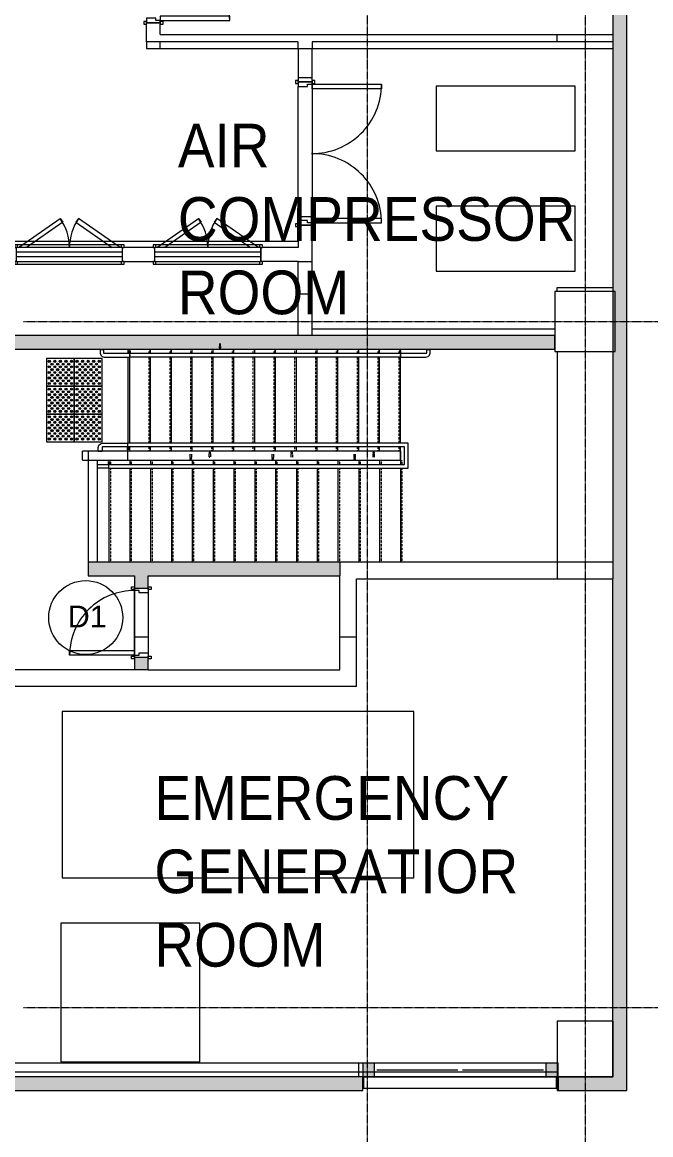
# Model space of a CAD drawing. Header units: millimetres. Extents: x 15878 to 679837, y -72324 to 391440.
# Drawn here: x 317713 to 324504, y 7230 to 19262 of the extents above; entities that cross this region are included whole.
import ezdxf

# ---------------------------------------------------------------- set-up
doc = ezdxf.new("R2010")
doc.units = ezdxf.units.MM
doc.linetypes.add('Grid Line__1_200_', pattern=[10.5, 6, -1.5, 1.5, -1.5])
doc.linetypes.add('Overhead', pattern=[3.96875, 2.38125, -1.5875])
for name, color, linetype, lineweight in [('A-DETL-THIN', 151, 'Continuous', 5), ('A-DOOR', 31, 'Continuous', 5), ('A-DOOR-FRAM', 31, 'Continuous', 5), ('A-FLOR', 192, 'Continuous', 5), ('A-FLOR-HRAL', 11, 'Continuous', 5), ('A-GENM', 13, 'Continuous', 5), ('A-GLAZ', 151, 'Continuous', 5), ('A-GLAZ-CWMG', 51, 'Continuous', 5), ('A-WALL', 113, 'Continuous', 5), ('A-WALL-PATT', 111, 'Continuous', 18), ('G-ANNO-TEXT', 231, 'Continuous', 5), ('S-COLS', 52, 'Continuous', 5), ('S-GRID', 1, 'Continuous', 5), ('S-STRS', 31, 'Continuous', 5)]:
    doc.layers.add(name, color=color, linetype=linetype, lineweight=lineweight)
doc.styles.add('Swis721 BT', font='swiss.ttf', dxfattribs={"width": 0.9, "height": 473.035439})
doc.styles.add('Swis721 BT_2', font='swiss.ttf', dxfattribs={"height": 236.51772})

# ---------------------------------------------------------------- blocks, each defined once
blk = doc.blocks.new('DLN-Single Door__X05_ - _M46a_ 700 x 2200 _WH_-14686131-2_F')
at = {"layer": 'A-DOOR', "color": 253}
for p, q in [((-350, 775), (-300, 775)), ((-350, 75), (-350, 775)), ((-300, 775), (-300, 75)), ((-390, 105), (-360, 105)), ((-390, 75), (-390, 105)), ((-360, 75), (-390, 75)), ((-360, 105), (-360, 75)), ((-300, 75), (-350, 75)), ((360, 75), (360, 105)), ((360, 105), (390, 105)), ((390, 75), (360, 75)), ((390, 105), (390, 75)), ((-390, -75), (-360, -75)), ((-390, -105), (-390, -75)), ((-360, -105), (-390, -105)), ((-360, -75), (-360, -105)), ((360, -105), (360, -75)), ((360, -75), (390, -75)), ((390, -105), (360, -105)), ((390, -75), (390, -105))]:
    blk.add_line(p, q, dxfattribs=at)
blk.add_arc((-350, 75), 700, 359.5, 90, dxfattribs=at)
at = {"layer": 'A-DOOR-FRAM', "color": 253}
for p, q in [((-375, 75), (-350, 75)), ((-375, -75), (-375, 75)), ((-350, 75), (-350, 25)), ((-350, 25), (-325, 25)), ((-325, 25), (-325, -75)), ((325, 25), (350, 25)), ((325, -75), (325, 25)), ((350, 75), (375, 75)), ((350, 25), (350, 75)), ((375, 75), (375, -75)), ((-325, -75), (-375, -75)), ((375, -75), (325, -75))]:
    blk.add_line(p, q, dxfattribs=at)
blk = doc.blocks.new('DLN-Double Door__X07_ - _M27y_1500 x 2000 _WH_-16661459-2_F')
at = {"layer": 'A-DOOR', "color": 253}
for p, q in [((-700, -75), (-750, -75)), ((-750, -75), (-750, -825)), ((-700, -825), (-700, -75)), ((700, -75), (750, -75)), ((700, -825), (700, -75)), ((750, -75), (750, -825)), ((-750, -825), (-700, -825)), ((750, -825), (700, -825))]:
    blk.add_line(p, q, dxfattribs=at)
for centre, start, end in [((-750, -75), 270, 0.5), ((750, -75), 179.5, 270)]:
    blk.add_arc(centre, 750, start, end, dxfattribs=at)
at = {"layer": 'A-DOOR-FRAM', "color": 253}
for p, q in [((-760, 105), (-790, 105)), ((-790, 105), (-790, 75)), ((-790, 75), (-760, 75)), ((-725, 75), (-775, 75)), ((-775, 75), (-775, -75)), ((-760, 75), (-760, 105)), ((-725, -25), (-725, 75)), ((725, 75), (725, -25)), ((775, 75), (725, 75)), ((790, 105), (760, 105)), ((760, 105), (760, 75)), ((760, 75), (790, 75)), ((775, -75), (775, 75)), ((790, 75), (790, 105)), ((-760, -75), (-790, -75)), ((-790, -75), (-790, -105)), ((-790, -105), (-760, -105)), ((-775, -75), (-750, -75)), ((-760, -105), (-760, -75)), ((-750, -75), (-750, -25)), ((-750, -25), (-725, -25)), ((725, -25), (750, -25)), ((750, -25), (750, -75)), ((750, -75), (775, -75)), ((790, -75), (760, -75)), ((760, -75), (760, -105)), ((760, -105), (790, -105)), ((790, -105), (790, -75))]:
    blk.add_line(p, q, dxfattribs=at)
blk = doc.blocks.new('Rectangular Mullion - DLN_40 x 120mm _WD_-12433713-2_F')
at = {"layer": 'A-GLAZ-CWMG', "lineweight": 15}
for p, q in [((88031, 7855), (85944, 7855)), ((85944, 7855), (85944, 7735)), ((88031, 7735), (88031, 7855)), ((85944, 7735), (88031, 7735))]:
    blk.add_line(p, q, dxfattribs=at)
blk = doc.blocks.new('DLN_Tactile - Positional Tiles-3867764-2_F')
at = {"layer": 'A-GENM'}
for p, q in [((150, 150), (-150, 150)), ((-150, 150), (-150, -150)), ((150, -150), (150, 150)), ((-150, -150), (150, -150))]:
    blk.add_line(p, q, dxfattribs=at)
for centre, radius in [((-120, 120), 11.5), ((-120, 120), 6), ((-60, 120), 11.5), ((-60, 120), 6), ((0, 120), 11.5), ((0, 120), 6), ((60, 120), 11.5), ((60, 120), 6), ((120, 120), 11.5), ((120, 120), 6), ((-120, 60), 11.5), ((-120, 0), 11.5), ((-120, 60), 6), ((-120, 0), 6), ((-90, 90), 11.5), ((-90, 30), 11.5), ((-90, 90), 6), ((-90, 30), 6), ((-60, 60), 11.5), ((-60, 0), 11.5), ((-60, 60), 6), ((-60, 0), 6), ((-30, 90), 11.5), ((-30, 30), 11.5), ((-30, 90), 6), ((-30, 30), 6), ((0, 60), 11.5), ((0, 0), 11.5), ((0, 60), 6), ((0, 0), 6), ((30, 90), 11.5), ((30, 30), 11.5), ((30, 90), 6), ((30, 30), 6), ((60, 60), 11.5), ((60, 0), 11.5), ((60, 60), 6), ((60, 0), 6), ((90, 90), 11.5), ((90, 30), 11.5), ((90, 90), 6), ((90, 30), 6), ((120, 60), 11.5), ((120, 0), 11.5), ((120, 60), 6), ((120, 0), 6), ((-120, -60), 11.5), ((-120, -120), 11.5), ((-120, -60), 6), ((-120, -120), 6), ((-90, -30), 11.5), ((-90, -90), 11.5), ((-90, -30), 6), ((-90, -90), 6), ((-60, -60), 11.5), ((-60, -120), 11.5), ((-60, -60), 6), ((-60, -120), 6), ((-30, -30), 11.5), ((-30, -90), 11.5), ((-30, -30), 6), ((-30, -90), 6), ((0, -60), 11.5), ((0, -120), 11.5), ((0, -60), 6), ((0, -120), 6), ((30, -30), 11.5), ((30, -90), 11.5), ((30, -30), 6), ((30, -90), 6), ((60, -60), 11.5), ((60, -120), 11.5), ((60, -60), 6), ((60, -120), 6), ((90, -30), 11.5), ((90, -90), 11.5), ((90, -30), 6), ((90, -90), 6), ((120, -60), 11.5), ((120, -120), 11.5), ((120, -60), 6), ((120, -120), 6)]:
    blk.add_circle(centre, radius, dxfattribs=at)
blk = doc.blocks.new('Railing - Handrail On Railing_Start Post-V886-2_F')
at = {"layer": 'A-FLOR-HRAL'}
for p, q in [((-20, 125), (-20, 0)), ((20, 0), (20, 125)), ((-19, 6), (-50, 6)), ((-50, 0), (-50, 0)), ((-50, 0), (-50, 0)), ((-50, -7), (-20, -7)), ((5, 0), (-5, 0))]:
    blk.add_line(p, q, dxfattribs=at)
blk = doc.blocks.new('Railing - Handrail On Railing_End Post-6008625-2_F')
at = {"layer": 'A-FLOR-HRAL'}
for p, q in [((-20, 7), (-50, 7)), ((-20, 0), (-20, -275)), ((20, -275), (20, 0)), ((-50, 0), (-50, 0)), ((-50, 0), (-50, 0)), ((-50, -6), (-19, -6)), ((-5, 0), (5, 0)), ((-25, -280), (-65, -280)), ((-65, -280), (-65, -286)), ((-65, -320), (-65, -280)), ((-65, -314), (-65, -320)), ((-65, -320), (-25, -320))]:
    blk.add_line(p, q, dxfattribs=at)
at = {"layer": 'A-FLOR-HRAL', "flags": 128}
for points in [[(-25, -320), (-2, -314), (14, -297), (20, -275)], [(-20, -275), (-22, -279), (-25, -280)]]:
    blk.add_lwpolyline(points, dxfattribs=at)
blk = doc.blocks.new('Railing - Handrail On Railing-13662279-2_F')
at = {"layer": 'A-FLOR-HRAL'}
for p, q in [((-16, 6), (-50, 6)), ((-50, 0), (-50, 0)), ((-50, 0), (-50, 0)), ((-50, -7), (-16, -7))]:
    blk.add_line(p, q, dxfattribs=at)
at = {"layer": 'A-FLOR-HRAL', "flags": 128}
for points in [[(-15, 6), (-3, 6), (0, 6)], [(0, -7), (-6, -7), (-15, -7)]]:
    blk.add_lwpolyline(points, dxfattribs=at)
at = {"layer": 'A-FLOR-HRAL'}
for start, end in [(360, 180), (180, 360)]:
    blk.add_arc((0, 0), 6.5, start, end, dxfattribs=at)
blk = doc.blocks.new('Railing - Handrail On Railing-13662281-2_F')
at = {"layer": 'A-FLOR-HRAL'}
for p, q in [((-15, 6), (-50, 6)), ((-50, 0), (-50, 0)), ((-50, 0), (-50, 0)), ((-50, -7), (-15, -7))]:
    blk.add_line(p, q, dxfattribs=at)
at = {"layer": 'A-FLOR-HRAL', "flags": 128}
for points in [[(-15, 6), (-3, 6), (0, 6)], [(0, -7), (-6, -7), (-15, -7)]]:
    blk.add_lwpolyline(points, dxfattribs=at)
at = {"layer": 'A-FLOR-HRAL'}
for start, end in [(360, 180), (180, 360)]:
    blk.add_arc((0, 0), 6.5, start, end, dxfattribs=at)
blk = doc.blocks.new('Railing - Handrail On Railing-13662283-2_F')
at = {"layer": 'A-FLOR-HRAL'}
for p, q in [((-15, 6), (-50, 6)), ((-50, 0), (-50, 0)), ((-50, 0), (-50, 0)), ((-50, -7), (-15, -7))]:
    blk.add_line(p, q, dxfattribs=at)
at = {"layer": 'A-FLOR-HRAL', "flags": 128}
for points in [[(-15, 6), (-3, 6), (0, 6)], [(0, -7), (-6, -7), (-15, -7)]]:
    blk.add_lwpolyline(points, dxfattribs=at)
at = {"layer": 'A-FLOR-HRAL'}
for start, end in [(360, 180), (180, 360)]:
    blk.add_arc((0, 0), 6.5, start, end, dxfattribs=at)
blk = doc.blocks.new('Railing - Handrail On Railing-13662285-2_F')
at = {"layer": 'A-FLOR-HRAL'}
for p, q in [((-15, 7), (-50, 7)), ((-50, 0), (-50, 0)), ((-50, 0), (-50, 0)), ((-50, -6), (-15, -6))]:
    blk.add_line(p, q, dxfattribs=at)
at = {"layer": 'A-FLOR-HRAL', "flags": 128}
for points in [[(-15, 7), (-3, 7), (0, 7)], [(0, -6), (-6, -6), (-15, -6)]]:
    blk.add_lwpolyline(points, dxfattribs=at)
at = {"layer": 'A-FLOR-HRAL'}
for start, end in [(360, 180), (180, 360)]:
    blk.add_arc((0, 0), 6.5, start, end, dxfattribs=at)
blk = doc.blocks.new('Railing - Handrail On Railing-13662287-2_F')
at = {"layer": 'A-FLOR-HRAL'}
for p, q in [((-21, 7), (-50, 7)), ((-50, 0), (-50, 0)), ((-50, 0), (-50, 0)), ((-50, -6), (-15, -6))]:
    blk.add_line(p, q, dxfattribs=at)
at = {"layer": 'A-FLOR-HRAL', "flags": 128}
for points in [[(-15, 7), (-3, 7), (0, 7)], [(0, -6), (-6, -6), (-15, -6)]]:
    blk.add_lwpolyline(points, dxfattribs=at)
at = {"layer": 'A-FLOR-HRAL'}
for start, end in [(360, 180), (180, 360)]:
    blk.add_arc((0, 0), 6.5, start, end, dxfattribs=at)
blk = doc.blocks.new('Railing - Handrail On Railing-13662289-2_F')
at = {"layer": 'A-FLOR-HRAL'}
for p, q in [((-15, 7), (-48, 7)), ((-50, 0), (-50, -6)), ((-50, -6), (-50, 0)), ((-50, 0), (-50, 0)), ((-50, -6), (-50, -6)), ((-48, -6), (-15, -6))]:
    blk.add_line(p, q, dxfattribs=at)
at = {"layer": 'A-FLOR-HRAL', "flags": 128}
for points in [[(-15, 7), (-3, 7), (0, 7)], [(0, -6), (-6, -6), (-15, -6)]]:
    blk.add_lwpolyline(points, dxfattribs=at)
at = {"layer": 'A-FLOR-HRAL'}
for start, end in [(360, 180), (180, 360)]:
    blk.add_arc((0, 0), 6.5, start, end, dxfattribs=at)
blk = doc.blocks.new('Railing - Railing-6095848-2_F')
at = {"layer": 'A-FLOR-HRAL'}
for p, q in [((83399, 14669), (83399, 14709)), ((86429, 14709), (83399, 14709)), ((86429, 14439), (86429, 14709)), ((86389, 14669), (83399, 14669)), ((86389, 14479), (86389, 14669)), ((83194, 14479), (86344, 14479)), ((83194, 14439), (83194, 14479)), ((83194, 14439), (86344, 14439)), ((86344, 14479), (86389, 14479)), ((86344, 14439), (86429, 14439))]:
    blk.add_line(p, q, dxfattribs=at)
at = {"extrusion": (0, 0, -1), "zscale": -1}
for name, p, rotation in [('Railing - Handrail On Railing_End Post-6008625-2_F', (-83399, 14689), 90.00000000000021), ('Railing - Handrail On Railing-13662279-2_F', (-84079, 14539), 270.0000000000002), ('Railing - Handrail On Railing-13662289-2_F', (-84284, 14609), 90.00000000000021), ('Railing - Handrail On Railing-13662281-2_F', (-84964, 14539), 270.0000000000002), ('Railing - Handrail On Railing-13662287-2_F', (-85169, 14609), 90.00000000000021), ('Railing - Handrail On Railing-13662283-2_F', (-85849, 14539), 270.0000000000002), ('Railing - Handrail On Railing-13662285-2_F', (-86054, 14609), 90.00000000000021), ('Railing - Handrail On Railing_Start Post-V886-2_F', (-83194, 14459), 270.0000000000002)]:
    blk.add_blockref(name, p, dxfattribs=dict(at, rotation=rotation))
blk = doc.blocks.new('Railing - Handrail On Railing_Start Post-6008623-2_F')
at = {"layer": 'A-FLOR-HRAL'}
for p, q in [((-25, 320), (-65, 320)), ((-65, 320), (-65, 314)), ((-65, 280), (-65, 320)), ((-65, 286), (-65, 280)), ((-65, 280), (-25, 280)), ((-20, 275), (-20, 0)), ((20, 0), (20, 275)), ((-19, 6), (-50, 6)), ((-50, 0), (-50, 0)), ((-50, 0), (-50, 0)), ((-50, -7), (-20, -7)), ((5, 0), (-5, 0))]:
    blk.add_line(p, q, dxfattribs=at)
at = {"layer": 'A-FLOR-HRAL', "flags": 128}
for points in [[(20, 275), (14, 298), (-3, 314), (-25, 320)], [(-25, 280), (-21, 278), (-20, 275)]]:
    blk.add_lwpolyline(points, dxfattribs=at)
blk = doc.blocks.new('Railing - Handrail On Railing_End Post-6008678-2_F')
at = {"layer": 'A-FLOR-HRAL'}
for p, q in [((-20, 7), (-50, 7)), ((-20, 0), (-20, -275)), ((20, -275), (20, 0)), ((-50, 0), (-50, 0)), ((-50, 0), (-50, 0)), ((-50, -6), (-19, -6)), ((-5, 0), (5, 0)), ((-25, -280), (-65, -280)), ((-65, -280), (-65, -286)), ((-65, -320), (-65, -280)), ((-65, -314), (-65, -320)), ((-65, -320), (-25, -320))]:
    blk.add_line(p, q, dxfattribs=at)
at = {"layer": 'A-FLOR-HRAL', "flags": 128}
for points in [[(-25, -320), (-2, -314), (14, -297), (20, -275)], [(-20, -275), (-22, -279), (-25, -280)]]:
    blk.add_lwpolyline(points, dxfattribs=at)
blk = doc.blocks.new('Railing - Handrail On Railing-6096070-2_F')
at = {"layer": 'A-FLOR-HRAL'}
for p, q in [((-15, 7), (-50, 7)), ((-50, 0), (-50, 0)), ((-50, 0), (-50, 0)), ((-50, -6), (-15, -6))]:
    blk.add_line(p, q, dxfattribs=at)
at = {"layer": 'A-FLOR-HRAL', "flags": 128}
for points in [[(-15, 7), (-3, 7), (0, 7)], [(0, -6), (-6, -6), (-15, -6)]]:
    blk.add_lwpolyline(points, dxfattribs=at)
at = {"layer": 'A-FLOR-HRAL'}
for start, end in [(360, 180), (180, 360)]:
    blk.add_arc((0, 0), 6.5, start, end, dxfattribs=at)
blk = doc.blocks.new('Railing - Railing-6095984-2_F')
at = {"layer": 'A-FLOR-HRAL'}
for p, q in [((83419, 15639), (83419, 15679)), ((86344, 15679), (83419, 15679)), ((86344, 15679), (86344, 15639)), ((86344, 15639), (83419, 15639))]:
    blk.add_line(p, q, dxfattribs=at)
at = {"rotation": 269.9999999999998}
for name, p in [('Railing - Handrail On Railing-6096070-2_F', (84394, 15739)), ('Railing - Handrail On Railing_End Post-6008678-2_F', (83419, 15659)), ('Railing - Handrail On Railing_Start Post-6008623-2_F', (86344, 15659))]:
    blk.add_blockref(name, p, dxfattribs=at)
blk = doc.blocks.new('DLN_Louvre - 1900x2450 ML12-18923847-2_F')
at = {"layer": 'A-GLAZ'}
blk.add_line((-437.5, 0), (437.5, 0), dxfattribs=at)
blk = doc.blocks.new('DLN-Double Door__X07_ - _M27_1500 x 2200 _WH_-11169539-2_F')
at = {"layer": 'A-DOOR', "color": 253}
for p, q in [((-700, -75), (-750, -75)), ((-750, -75), (-750, -825)), ((-700, -825), (-700, -75)), ((700, -75), (750, -75)), ((700, -825), (700, -75)), ((750, -75), (750, -825)), ((-750, -825), (-700, -825)), ((750, -825), (700, -825))]:
    blk.add_line(p, q, dxfattribs=at)
for centre, start, end in [((-750, -75), 270, 0.5), ((750, -75), 179.5, 270)]:
    blk.add_arc(centre, 750, start, end, dxfattribs=at)
at = {"layer": 'A-DOOR-FRAM', "color": 253}
for p, q in [((-760, 105), (-790, 105)), ((-790, 105), (-790, 75)), ((-790, 75), (-760, 75)), ((-725, 75), (-775, 75)), ((-775, 75), (-775, -75)), ((-760, 75), (-760, 105)), ((-725, -25), (-725, 75)), ((725, 75), (725, -25)), ((775, 75), (725, 75)), ((790, 105), (760, 105)), ((760, 105), (760, 75)), ((760, 75), (790, 75)), ((775, -75), (775, 75)), ((790, 75), (790, 105)), ((-760, -75), (-790, -75)), ((-790, -75), (-790, -105)), ((-790, -105), (-760, -105)), ((-775, -75), (-750, -75)), ((-760, -105), (-760, -75)), ((-750, -75), (-750, -25)), ((-750, -25), (-725, -25)), ((725, -25), (750, -25)), ((750, -25), (750, -75)), ((750, -75), (775, -75)), ((790, -75), (760, -75)), ((760, -75), (760, -105)), ((760, -105), (790, -105)), ((790, -105), (790, -75))]:
    blk.add_line(p, q, dxfattribs=at)
blk = doc.blocks.new('DLN-Double Door-AP - _AP09_ 1100 x 2100 _WH_-10331324-2_F')
at = {"layer": 'A-DOOR', "color": 253}
for p, q in [((575, 75), (-575, 75)), ((-575, 75), (-575, 25)), ((-575, 25), (-575, -25)), ((-575, 25), (575, 25)), ((575, 25), (575, 75)), ((575, -25), (575, 25)), ((-575, -25), (-575, -75)), ((-575, -25), (575, -25)), ((-575, -75), (575, -75)), ((-550, -75), (-99, -390)), ((-71, -350), (-463, -75)), ((71, -350), (463, -75)), ((550, -75), (99, -390)), ((575, -75), (575, -25)), ((-99, -390), (-71, -350)), ((99, -390), (71, -350))]:
    blk.add_line(p, q, dxfattribs=at)
for centre, start, end in [((-550, -75), 325, 359.9926), ((550, -75), 180.0074, 215)]:
    blk.add_arc(centre, 550, start, end, dxfattribs=at)
at = {"layer": 'A-DOOR-FRAM', "color": 253}
for p, q in [((-560, 105), (-590, 105)), ((-590, 105), (-590, 75)), ((-590, 75), (-575, 75)), ((-560, 75), (-560, 105)), ((560, 105), (-560, 105)), ((560, 105), (560, 75)), ((590, 105), (560, 105)), ((575, 75), (590, 75)), ((590, 75), (590, 105)), ((-575, -75), (-590, -75)), ((-590, -75), (-590, -105)), ((-590, -105), (-560, -105)), ((-560, -105), (-560, -75)), ((-560, -105), (560, -105)), ((560, -75), (560, -105)), ((560, -105), (590, -105)), ((590, -75), (575, -75)), ((590, -105), (590, -75))]:
    blk.add_line(p, q, dxfattribs=at)
blk = doc.blocks.new('DLN_Louvre - 1900x2450 ML12-V897-2_F')
at = {"layer": 'A-GLAZ', "color": 253}
blk.add_line((-437.5, 0), (437.5, 0), dxfattribs=at)

msp = doc.modelspace()

# ---------------------------------------------------------------- hatches: boundary and pattern name
at = {"layer": 'A-WALL-PATT', "lineweight": 5, "transparency": 33554432}
for points in [[(324094.5, 13507.5), (324244.5, 13507.5), (324244.5, 31007.5), (324094.5, 31007.5), (324094.5, 15067.6)], [(323469.5, 15724.2), (323469.5, 15874.2), (317094.5, 15874.2), (317094.5, 15724.2), (322751.5, 15724.2)], [(324244.5, 7857.5), (324244.5, 13507.5), (324094.5, 13507.5), (324094.5, 7857.5)], [(318691.5, 13273.8), (321144.5, 13273.8), (321144.5, 13423.8), (318424.5, 13423.8), (318424.5, 13273.8)]]:
    msp.add_hatch(color=253, dxfattribs=at).paths.add_polyline_path(points, flags=0)
h = msp.add_hatch(color=253, dxfattribs=at)
h.paths.add_polyline_path([(319074.5, 12257.5), (319074.5, 12390.7), (318924.5, 12390.7), (318924.5, 12257.5), (318974.5, 12257.5)], flags=0)
h.paths.add_polyline_path([(318924.5, 13140.7), (319074.5, 13140.7), (319074.5, 13273.8), (318924.5, 13273.8), (318924.5, 13155.7)], flags=0)
h = msp.add_hatch(color=253, dxfattribs=at)
h.paths.add_polyline_path([(321398.2, 7857.5), (321519.5, 7857.5), (321519.5, 8007.5), (321394.5, 8007.5), (321394.5, 7857.5)], flags=0)
h.paths.add_polyline_path([(323369.5, 7857.5), (323504.5, 7857.5), (323504.5, 8007.5), (323369.5, 8007.5)], flags=0)
h = msp.add_hatch(color=253, dxfattribs=at)
h.paths.add_polyline_path([(324244.5, 7707.5), (324244.5, 7857.5), (323504.5, 7857.5), (323504.5, 7707.5)], flags=0)
h.paths.add_polyline_path([(313278.3, 7707.5), (321391.5, 7707.5), (321391.5, 7857.5), (312144.5, 7857.5), (312144.5, 7707.5)], flags=0)

# ---------------------------------------------------------------- linework, layer by layer
at = {"layer": 'A-DETL-THIN'}
msp.add_circle((318398.4, 12823.1), 400, dxfattribs=at)
at = {"layer": 'A-FLOR'}
for p, q in [((319054.5, 19049.5), (319054.5, 19239.2)), ((320689.5, 19049.5), (319054.5, 19049.5)), ((319204.5, 19129.2), (324094.5, 19129.2)), ((320694.5, 18979.2), (320694.5, 19049.5)), ((324094.5, 19049.5), (320844.5, 19049.5)), ((320844.5, 19049.5), (320844.5, 18979.2)), ((323494.5, 19049.5), (323494.5, 19129.2)), ((324094.5, 19129.2), (324094.5, 16349.2)), ((320844.5, 18661.3), (320694.5, 18661.3)), ((323686.5, 18569.2), (322186.5, 18569.2)), ((322186.5, 18569.2), (322186.5, 17871.2)), ((323686.5, 17871.2), (323686.5, 18569.2)), ((322186.5, 17871.2), (323686.5, 17871.2)), ((322186.5, 17271.2), (322186.5, 16571.2)), ((323686.5, 17271.2), (322186.5, 17271.2)), ((323686.5, 16571.2), (323686.5, 17271.2)), ((320694.5, 17161.3), (320844.5, 17161.3)), ((317244.5, 16894.5), (320694.5, 16894.5)), ((320694.5, 16674.2), (320307, 16674.2)), ((320694.5, 15874.2), (320694.5, 16674.2)), ((322186.5, 16571.2), (323686.5, 16571.2)), ((323494.5, 16349.2), (323494.5, 16394.5)), ((323494.5, 16394.5), (324094.5, 16394.5)), ((320694.5, 16324.2), (320844.5, 16324.2)), ((320844.5, 15944.5), (323469.5, 15944.5)), ((317094.5, 15724.2), (318854.5, 15724.2)), ((318854.5, 15724.2), (318854.5, 15678.1)), ((323494.5, 15699.2), (323494.5, 13243.8)), ((324094.5, 15699.2), (324094.5, 13243.8)), ((318854.5, 15639.6), (318854.5, 14708.8)), ((318854.5, 14523.8), (318854.5, 14668.8)), ((318524.5, 13423.8), (318524.5, 14523.8)), ((318424.5, 13273.8), (318924.5, 13273.8)), ((318924.5, 13273.8), (318924.5, 13155.7)), ((321144.5, 12257.5), (321144.5, 13273.8)), ((324094.5, 8457.5), (324094.5, 13243.8)), ((318924.5, 13115.7), (318924.5, 12415.7)), ((318924.5, 12616.2), (319074.5, 12616.2)), ((321144.5, 12616.2), (321324.5, 12616.2)), ((318924.5, 12375.7), (318924.5, 12257.5)), ((318924.5, 12257.5), (313944.5, 12257.5)), ((319074.5, 12257.5), (321144.5, 12257.5)), ((321324.5, 12077.5), (315989.5, 12077.5)), ((321944.5, 11806.6), (318144.5, 11806.6)), ((318144.5, 11806.6), (318144.5, 10006.5)), ((321944.5, 10006.5), (321944.5, 11806.6)), ((318144.5, 10006.5), (321944.5, 10006.5)), ((319630.5, 9519.5), (318130.5, 9519.5)), ((318130.5, 9519.5), (318130.5, 8019.5)), ((319630.5, 8019.5), (319630.5, 9519.5)), ((324094.5, 8457.5), (324094.5, 7907.5)), ((317174.5, 8007.5), (321394.5, 8007.5)), ((318130.5, 8019.5), (319630.5, 8019.5)), ((321394.5, 7907.5), (316994.5, 7907.5)), ((321394.5, 7707.5), (321394.5, 7857.5)), ((321394.5, 7857.5), (323494.5, 7857.5)), ((323494.5, 7907.5), (321398.2, 7907.5)), ((323494.5, 7857.5), (323494.5, 7707.5)), ((312144.5, 7707.5), (321391.5, 7707.5)), ((323494.5, 7707.5), (324244.5, 7707.5))]:
    msp.add_line(p, q, dxfattribs=at)
at = {"layer": 'A-WALL', "color": 253}
for p, q in [((324244.5, 7707.5), (324244.5, 31007.5)), ((324094.5, 23765.8), (324094.5, 13243.8)), ((319204.5, 19254.2), (319054.5, 19254.2)), ((319204.5, 19129.2), (319204.5, 19239.2)), ((319054.5, 19049.5), (319054.5, 18979.2)), ((319204.5, 18979.2), (319204.5, 19049.5)), ((319054.5, 18979.2), (324094.5, 18979.2)), ((320694.5, 18979.2), (320694.5, 18630.9)), ((320844.5, 18630.9), (320844.5, 18979.2)), ((320694.5, 18615.9), (320844.5, 18615.9)), ((320694.5, 17115.9), (320694.5, 18565.9)), ((320844.5, 18590.9), (320844.5, 17090.9)), ((320844.5, 17065.9), (320694.5, 17065.9)), ((320694.5, 17050.9), (320694.5, 16824.2)), ((320844.5, 15874.2), (320844.5, 17050.9)), ((319127, 16824.2), (318812, 16824.2)), ((320292, 16824.2), (320292, 16674.2)), ((320694.5, 16824.2), (320307, 16824.2)), ((318812, 16674.2), (319127, 16674.2)), ((320694.5, 16674.2), (320844.5, 16674.2)), ((323469.5, 15874.2), (317094.5, 15874.2)), ((323469.5, 15724.2), (323469.5, 15874.2)), ((318854.5, 15724.2), (323469.5, 15724.2)), ((321799.5, 14623.8), (318364.5, 14623.8)), ((318364.5, 14523.8), (318364.5, 14623.8)), ((318424.5, 14623.8), (318424.5, 13273.8)), ((321799.5, 14523.8), (321799.5, 14623.8)), ((318364.5, 14523.8), (321799.5, 14523.8)), ((324094.5, 13423.8), (318424.5, 13423.8)), ((321144.5, 13423.8), (321144.5, 13273.8)), ((318924.5, 13273.8), (318924.5, 13155.7)), ((319074.5, 13273.8), (321144.5, 13273.8)), ((319074.5, 13155.7), (319074.5, 13273.8)), ((321324.5, 12077.5), (321324.5, 13243.8)), ((321324.5, 13243.8), (324094.5, 13243.8)), ((318924.5, 13140.7), (319074.5, 13140.7)), ((318924.5, 12415.7), (318924.5, 13115.7)), ((319074.5, 13090.7), (319074.5, 12440.7)), ((319074.5, 12390.7), (318924.5, 12390.7)), ((318924.5, 12375.7), (318924.5, 12257.5)), ((319074.5, 12257.5), (319074.5, 12375.7)), ((319074.5, 12257.5), (318924.5, 12257.5)), ((324094.5, 8457.5), (324094.5, 7857.5)), ((321348, 7857.5), (321348, 8007.5)), ((321394.5, 8007.5), (321394.5, 7857.5)), ((321394.5, 8007.5), (323504.5, 8007.5)), ((321519.5, 7857.5), (321519.5, 8007.5)), ((323369.5, 8007.5), (323369.5, 7857.5)), ((323504.5, 7857.5), (323504.5, 8007.5)), ((321391.5, 7857.5), (313794.5, 7857.5)), ((321391.5, 7857.5), (321348, 7857.5)), ((321391.5, 7707.5), (321391.5, 7857.5)), ((323504.5, 7857.5), (321394.5, 7857.5)), ((324094.5, 7857.5), (323504.5, 7857.5)), ((323504.5, 7857.5), (323504.5, 7707.5)), ((275394.5, 7707.5), (321391.5, 7707.5))]:
    msp.add_line(p, q, dxfattribs=at)
at = {"layer": 'S-COLS', "color": 9, "lineweight": 20}
for p, q in [((324119.5, 16349.2), (323469.5, 16349.2)), ((323469.5, 16349.2), (323469.5, 15699.2)), ((324119.5, 15699.2), (324119.5, 16349.2)), ((323469.5, 15699.2), (324119.5, 15699.2)), ((324094.5, 8457.5), (323494.5, 8457.5)), ((323494.5, 8457.5), (323494.5, 7857.5)), ((324094.5, 7857.5), (324094.5, 8457.5)), ((323494.5, 7857.5), (324094.5, 7857.5))]:
    msp.add_line(p, q, dxfattribs=at)
at = {"layer": 'S-GRID', "color": 254, "linetype": 'Grid Line__1_200_'}
for p, q in [((323794.5, 61692.9), (323794.5, -580.2)), ((321444.5, -13436.8), (321444.5, 35933.8)), ((317725.2, 16024.2), (330225.2, 16024.2)), ((317725.2, 8607.5), (330225.2, 8607.5))]:
    msp.add_line(p, q, dxfattribs=at)
at = {"layer": 'S-STRS'}
for p, q in [((318874.5, 15678.8), (318874.5, 15723.8)), ((319099.5, 15723.8), (318874.5, 15723.8)), ((319324.5, 15723.8), (319099.5, 15723.8)), ((319099.5, 15678.8), (319099.5, 15723.8)), ((319549.5, 15723.8), (319324.5, 15723.8)), ((319324.5, 15678.8), (319324.5, 15723.8)), ((319774.5, 15723.8), (319549.5, 15723.8)), ((319549.5, 15678.8), (319549.5, 15723.8)), ((319999.5, 15723.8), (319774.5, 15723.8)), ((319774.5, 15678.8), (319774.5, 15723.8)), ((320224.5, 15723.8), (319999.5, 15723.8)), ((319999.5, 15678.8), (319999.5, 15723.8)), ((320449.5, 15723.8), (320224.5, 15723.8)), ((320224.5, 15678.8), (320224.5, 15723.8)), ((320674.5, 15723.8), (320449.5, 15723.8)), ((320449.5, 15678.8), (320449.5, 15723.8)), ((320899.5, 15723.8), (320674.5, 15723.8)), ((320674.5, 15678.8), (320674.5, 15723.8)), ((321124.5, 15723.8), (320899.5, 15723.8)), ((320899.5, 15678.8), (320899.5, 15723.8)), ((321349.5, 15723.8), (321124.5, 15723.8)), ((321124.5, 15678.8), (321124.5, 15723.8)), ((321574.5, 15723.8), (321349.5, 15723.8)), ((321349.5, 15678.8), (321349.5, 15723.8)), ((321799.5, 15723.8), (321574.5, 15723.8)), ((321574.5, 15678.8), (321574.5, 15723.8)), ((322085.4, 15723.8), (321799.5, 15723.8)), ((321799.5, 15678.8), (321799.5, 15723.8)), ((323469.5, 15723.8), (322113.7, 15723.8)), ((318874.5, 14708.8), (318874.5, 15638.8)), ((319099.5, 14708.8), (319099.5, 15638.8)), ((319324.5, 14708.8), (319324.5, 15638.8)), ((319549.5, 14708.8), (319549.5, 15638.8)), ((319774.5, 14708.8), (319774.5, 15638.8)), ((319999.5, 14708.8), (319999.5, 15638.8)), ((320224.5, 14708.8), (320224.5, 15638.8)), ((320449.5, 14708.8), (320449.5, 15638.8)), ((320674.5, 14708.8), (320674.5, 15638.8)), ((320899.5, 14708.8), (320899.5, 15638.8)), ((321124.5, 14708.8), (321124.5, 15638.8)), ((321349.5, 14708.8), (321349.5, 15638.8)), ((321574.5, 14708.8), (321574.5, 15638.8)), ((321799.5, 14708.8), (321799.5, 15638.8)), ((318874.5, 14623.8), (318874.5, 14668.8)), ((319099.5, 14623.8), (318874.5, 14623.8)), ((319099.5, 14623.8), (319099.5, 14668.8)), ((319324.5, 14623.8), (319099.5, 14623.8)), ((319324.5, 14623.8), (319324.5, 14668.8)), ((319549.5, 14623.8), (319324.5, 14623.8)), ((319549.5, 14623.8), (319549.5, 14668.8)), ((319774.5, 14623.8), (319549.5, 14623.8)), ((319774.5, 14623.8), (319774.5, 14668.8)), ((319999.5, 14623.8), (319774.5, 14623.8)), ((319999.5, 14623.8), (319999.5, 14668.8)), ((320224.5, 14623.8), (319999.5, 14623.8)), ((320224.5, 14623.8), (320224.5, 14668.8)), ((320449.5, 14623.8), (320224.5, 14623.8)), ((320449.5, 14623.8), (320449.5, 14668.8)), ((320674.5, 14623.8), (320449.5, 14623.8)), ((320674.5, 14623.8), (320674.5, 14668.8)), ((320899.5, 14623.8), (320674.5, 14623.8)), ((320899.5, 14623.8), (320899.5, 14668.8)), ((321124.5, 14623.8), (320899.5, 14623.8)), ((321124.5, 14623.8), (321124.5, 14668.8)), ((321349.5, 14623.8), (321124.5, 14623.8)), ((321349.5, 14623.8), (321349.5, 14668.8)), ((321574.5, 14623.8), (321349.5, 14623.8)), ((321574.5, 14623.8), (321574.5, 14668.8)), ((321799.5, 14623.8), (321574.5, 14623.8)), ((321799.5, 14623.8), (321799.5, 14668.8)), ((321799.5, 14623.8), (321799.5, 14523.8)), ((318649.5, 14523.8), (318649.5, 14478.8)), ((318649.5, 14438.8), (318649.5, 13423.8)), ((318854.5, 14523.8), (318874.5, 14523.8)), ((318874.5, 14523.8), (319099.5, 14523.8)), ((318874.5, 14523.8), (318874.5, 14478.8)), ((318874.5, 14438.8), (318874.5, 13423.8)), ((319099.5, 14523.8), (319324.5, 14523.8)), ((319099.5, 14523.8), (319099.5, 14478.8)), ((319099.5, 14438.8), (319099.5, 13423.8)), ((319324.5, 14523.8), (319549.5, 14523.8)), ((319324.5, 14523.8), (319324.5, 14478.8)), ((319324.5, 14438.8), (319324.5, 13423.8)), ((319549.5, 14523.8), (319774.5, 14523.8)), ((319549.5, 14523.8), (319549.5, 14478.8)), ((319549.5, 14438.8), (319549.5, 13423.8)), ((319774.5, 14523.8), (319999.5, 14523.8)), ((319774.5, 14523.8), (319774.5, 14478.8)), ((319774.5, 14438.8), (319774.5, 13423.8)), ((319999.5, 14523.8), (320224.5, 14523.8)), ((319999.5, 14523.8), (319999.5, 14478.8)), ((319999.5, 14438.8), (319999.5, 13423.8)), ((320224.5, 14523.8), (320449.5, 14523.8)), ((320224.5, 14523.8), (320224.5, 14478.8)), ((320224.5, 14438.8), (320224.5, 13423.8)), ((320449.5, 14523.8), (320674.5, 14523.8)), ((320449.5, 14523.8), (320449.5, 14478.8)), ((320449.5, 14438.8), (320449.5, 13423.8)), ((320674.5, 14523.8), (320899.5, 14523.8)), ((320674.5, 14523.8), (320674.5, 14478.8)), ((320674.5, 14438.8), (320674.5, 13423.8)), ((320899.5, 14523.8), (321124.5, 14523.8)), ((320899.5, 14523.8), (320899.5, 14478.8)), ((320899.5, 14438.8), (320899.5, 13423.8)), ((321124.5, 14523.8), (321349.5, 14523.8)), ((321124.5, 14523.8), (321124.5, 14478.8)), ((321124.5, 14438.8), (321124.5, 13423.8)), ((321349.5, 14523.8), (321574.5, 14523.8)), ((321349.5, 14523.8), (321349.5, 14478.8)), ((321349.5, 14438.8), (321349.5, 13423.8)), ((321574.5, 14523.8), (321799.5, 14523.8)), ((321574.5, 14523.8), (321574.5, 14478.8)), ((321574.5, 14438.8), (321574.5, 13423.8)), ((321799.5, 14523.8), (321799.5, 14478.8)), ((321799.5, 14438.8), (321799.5, 13423.8))]:
    msp.add_line(p, q, dxfattribs=at)
at = {"layer": 'S-STRS', "linetype": 'Overhead'}
for p, q in [((319084.5, 15678.8), (319084.5, 15723.8)), ((319309.5, 15678.8), (319309.5, 15723.8)), ((319534.5, 15678.8), (319534.5, 15723.8)), ((319759.5, 15678.8), (319759.5, 15723.8)), ((319984.5, 15678.8), (319984.5, 15723.8)), ((320209.5, 15678.8), (320209.5, 15723.8)), ((320434.5, 15678.8), (320434.5, 15723.8)), ((320659.5, 15678.8), (320659.5, 15723.8)), ((320884.5, 15678.8), (320884.5, 15723.8)), ((321109.5, 15678.8), (321109.5, 15723.8)), ((321334.5, 15678.8), (321334.5, 15723.8)), ((321559.5, 15678.8), (321559.5, 15723.8)), ((321784.5, 15678.8), (321784.5, 15723.8)), ((319084.5, 14708.8), (319084.5, 15638.8)), ((319309.5, 14708.8), (319309.5, 15638.8)), ((319534.5, 14708.8), (319534.5, 15638.8)), ((319759.5, 14708.8), (319759.5, 15638.8)), ((319984.5, 14708.8), (319984.5, 15638.8)), ((320209.5, 14708.8), (320209.5, 15638.8)), ((320434.5, 14708.8), (320434.5, 15638.8)), ((320659.5, 14708.8), (320659.5, 15638.8)), ((320884.5, 14708.8), (320884.5, 15638.8)), ((321109.5, 14708.8), (321109.5, 15638.8)), ((321334.5, 14708.8), (321334.5, 15638.8)), ((321559.5, 14708.8), (321559.5, 15638.8)), ((321784.5, 14708.8), (321784.5, 15638.8)), ((319084.5, 14623.8), (319084.5, 14668.8)), ((319309.5, 14623.8), (319309.5, 14668.8)), ((319534.5, 14623.8), (319534.5, 14668.8)), ((319759.5, 14623.8), (319759.5, 14668.8)), ((319984.5, 14623.8), (319984.5, 14668.8)), ((320209.5, 14623.8), (320209.5, 14668.8)), ((320434.5, 14623.8), (320434.5, 14668.8)), ((320659.5, 14623.8), (320659.5, 14668.8)), ((320884.5, 14623.8), (320884.5, 14668.8)), ((321109.5, 14623.8), (321109.5, 14668.8)), ((321334.5, 14623.8), (321334.5, 14668.8)), ((321559.5, 14623.8), (321559.5, 14668.8)), ((321784.5, 14623.8), (321784.5, 14668.8)), ((318664.5, 14523.8), (318664.5, 14478.8)), ((318664.5, 14438.8), (318664.5, 13423.8)), ((318889.5, 14523.8), (318889.5, 14478.8)), ((318889.5, 14438.8), (318889.5, 13423.8)), ((319114.5, 14523.8), (319114.5, 14478.8)), ((319114.5, 14438.8), (319114.5, 13423.8)), ((319339.5, 14523.8), (319339.5, 14478.8)), ((319339.5, 14438.8), (319339.5, 13423.8)), ((319564.5, 14523.8), (319564.5, 14478.8)), ((319564.5, 14438.8), (319564.5, 13423.8)), ((319789.5, 14523.8), (319789.5, 14478.8)), ((319789.5, 14438.8), (319789.5, 13423.8)), ((320014.5, 14523.8), (320014.5, 14478.8)), ((320014.5, 14438.8), (320014.5, 13423.8)), ((320239.5, 14523.8), (320239.5, 14478.8)), ((320239.5, 14438.8), (320239.5, 13423.8)), ((320464.5, 14523.8), (320464.5, 14478.8)), ((320464.5, 14438.8), (320464.5, 13423.8)), ((320689.5, 14523.8), (320689.5, 14478.8)), ((320689.5, 14438.8), (320689.5, 13423.8)), ((320914.5, 14523.8), (320914.5, 14478.8)), ((320914.5, 14438.8), (320914.5, 13423.8)), ((321139.5, 14523.8), (321139.5, 14478.8)), ((321139.5, 14438.8), (321139.5, 13423.8)), ((321364.5, 14523.8), (321364.5, 14478.8)), ((321364.5, 14438.8), (321364.5, 13423.8)), ((321589.5, 14523.8), (321589.5, 14478.8)), ((321589.5, 14438.8), (321589.5, 13423.8)), ((321814.5, 14523.8), (321814.5, 14478.8)), ((321814.5, 14438.8), (321814.5, 13423.8))]:
    msp.add_line(p, q, dxfattribs=at)

# ---------------------------------------------------------------- block references
at = {"layer": 'A-DOOR', "color": 253}
for name, p, rotation in [('DLN-Double Door__X07_ - _M27y_1500 x 2000 _WH_-16661459-2_F', (319129.5, 20029.2), 89.99999999999997), ('DLN-Double Door__X07_ - _M27_1500 x 2200 _WH_-11169539-2_F', (320769.5, 17840.9), 90), ('DLN-Double Door-AP - _AP09_ 1100 x 2100 _WH_-10331324-2_F', (318222, 16749.2), 180), ('DLN-Double Door-AP - _AP09_ 1100 x 2100 _WH_-10331324-2_F', (319717, 16749.2), 180), ('DLN-Single Door__X05_ - _M46a_ 700 x 2200 _WH_-14686131-2_F', (318999.5, 12765.7), 89.99999999999997)]:
    msp.add_blockref(name, p, dxfattribs=dict(at, rotation=rotation))
at = {"layer": 'A-FLOR-HRAL'}
for name in ['Railing - Railing-6095984-2_F', 'Railing - Railing-6095848-2_F']:
    msp.add_blockref(name, (235455.2, 0), dxfattribs=at)
at = {"layer": 'A-GENM', "rotation": 269.9999999999998}
for p in [(318124.5, 15474.2), (318424.5, 15474.2), (318124.5, 15174.2), (318424.5, 15174.2), (318124.5, 14874.2), (318424.5, 14874.2)]:
    msp.add_blockref('DLN_Tactile - Positional Tiles-3867764-2_F', p, dxfattribs=at)
at = {"layer": 'A-GLAZ', "color": 253}
msp.add_blockref('DLN_Louvre - 1900x2450 ML12-V897-2_F', (321982, 7932.5), dxfattribs=at)
at = {"layer": 'A-GLAZ'}
msp.add_blockref('DLN_Louvre - 1900x2450 ML12-18923847-2_F', (322907, 7932.5), dxfattribs=at)
at = {"layer": 'A-GLAZ-CWMG'}
msp.add_blockref('Rectangular Mullion - DLN_40 x 120mm _WD_-12433713-2_F', (235455.2, 0), dxfattribs=at)

# ---------------------------------------------------------------- texts
at = {"layer": 'G-ANNO-TEXT', "color": 7, "attachment_point": 1, "line_spacing_factor": 1.00667}
for s, insert, char_height, width, style in [('AIR\\PCOMPRESSOR\\PROOM', (319394.2, 18164.1), 473.04, 4986, 'Swis721 BT'), ('D1', (318203.2, 12953.2), 236.52, 495, 'Swis721 BT_2'), ('EMERGENCY\\PGENERATIOR\\PROOM', (319140.4, 11108.6), 473.04, 4518, 'Swis721 BT')]:
    msp.add_mtext(s, dxfattribs=dict(at, insert=insert, char_height=char_height, width=width, style=style))

doc.saveas('drawing.dxf')
